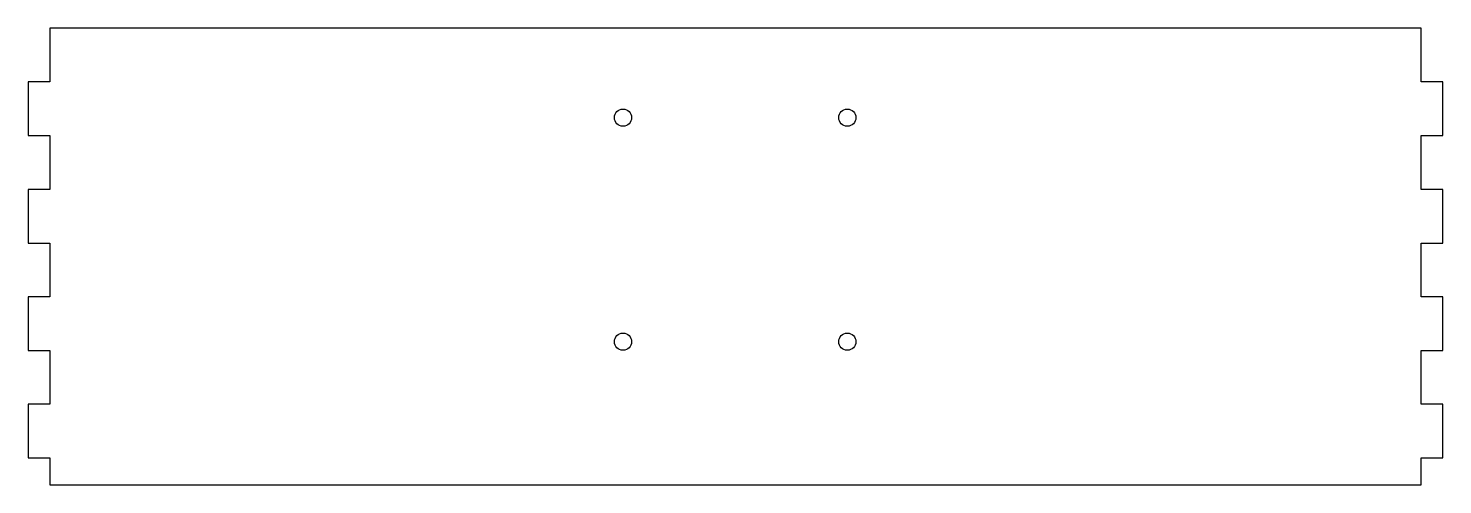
# Model space of a CAD drawing. Header units: millimetres. Extents: x -263 to 0, y 121 to 206.
import ezdxf

# ---------------------------------------------------------------- set-up
doc = ezdxf.new("R2010")
doc.units = ezdxf.units.MM

msp = doc.modelspace()

# ---------------------------------------------------------------- linework, layer by layer
msp.add_lwpolyline([(-259, 121), (-4, 121), (-4, 126), (0, 126), (0, 136), (-4, 136), (-4, 146), (0, 146), (0, 156), (-4, 156), (-4, 166), (0, 166), (0, 176), (-4, 176), (-4, 186), (0, 186), (0, 196), (-4, 196), (-4, 206), (-259, 206), (-259, 196), (-263, 196), (-263, 186), (-259, 186), (-259, 176), (-263, 176), (-263, 166), (-259, 166), (-259, 156), (-263, 156), (-263, 146), (-259, 146), (-259, 136), (-263, 136), (-263, 126), (-259, 126)], close=True)
for centre in [(-152.42, 189.36), (-110.71, 189.36), (-152.42, 147.64), (-110.71, 147.64)]:
    msp.add_circle(centre, 1.6)

doc.saveas('drawing.dxf')
